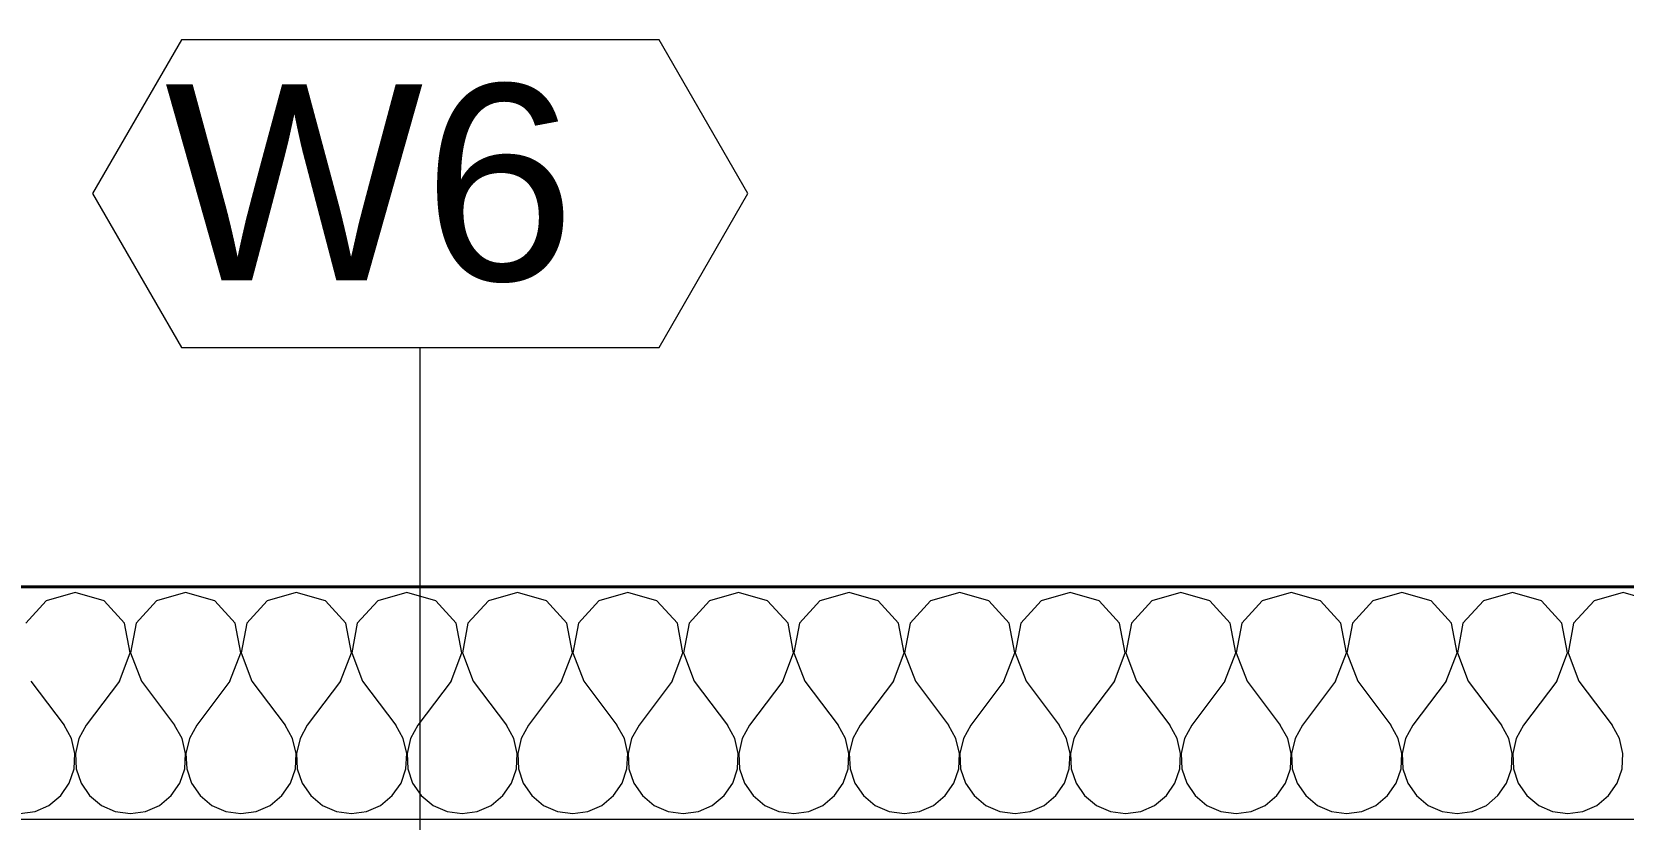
# Model space of a CAD drawing. Header units: millimetres. Extents: x -3100 to 17162, y -19566 to 10100.
# Drawn here: x 1227 to 2324, y 7600 to 8143 of the extents above; entities that cross this region are included whole.
import ezdxf

# ---------------------------------------------------------------- set-up
doc = ezdxf.new("R2010")
doc.units = ezdxf.units.MM
doc.header["$MEASUREMENT"] = 0
doc.linetypes.add('Wipeout_Contour', pattern=[1000, 0, -1000])
for name, color, linetype in [('Konstrukce - svislé nosné', 7, 'Continuous'), ('Konstrukce – Dělicí čáry vrstev', 7, 'Continuous'), ('Kóty - SP', 7, 'Continuous'), ('Výplně – Řezové', 7, 'Continuous'), ('Zóny - razítko SP', 7, 'Continuous')]:
    doc.layers.add(name, color=color, linetype=linetype)
doc.styles.add('GENEROVANÝ_STYL_1', font='Arial.ttf')
doc.dimstyles.new('GENEROVANÝ_STYL__1', dxfattribs={"dimtxt": 134.999996, "dimasz": 114, "dimexe": 0.18, "dimexo": 0.0625, "dimgap": 0, "dimtad": 1, "dimtih": 1, "dimtoh": 1, "dimdec": 0, "dimzin": 0, "dimdsep": 46, "dimtxsty": 'GENEROVANÝ_STYL_1', "dimblk": 'ARROWHEAD_2', "dimblk1": 'ARROWHEAD_2', "dimblk2": 'ARROWHEAD_2', "dimcen": 0.09, "dimse1": 1, "dimse2": 1, "dimclrd": 256, "dimclre": 256, "dimclrt": 256, "dimazin": 0, "dimtfac": 1, "dimtdec": 4, "dimtmove": 0, "dimatfit": 3, "dimfxl": 1, "dimtolj": 1, "dimtzin": 0, "dimarcsym": 0})
doc.dimstyles.new('GENEROVANÝ_STYL__2', dxfattribs={"dimtxt": 134.999996, "dimasz": 114, "dimexe": 0.18, "dimexo": 0.0625, "dimgap": 0, "dimtad": 1, "dimdec": 0, "dimzin": 0, "dimdsep": 46, "dimtxsty": 'GENEROVANÝ_STYL_1', "dimblk": 'ARROWHEAD_2', "dimblk1": 'ARROWHEAD_2', "dimblk2": 'ARROWHEAD_2', "dimcen": 0.09, "dimse1": 1, "dimse2": 1, "dimclrd": 256, "dimclre": 256, "dimclrt": 256, "dimazin": 0, "dimtfac": 1, "dimtdec": 4, "dimtmove": 0, "dimatfit": 3, "dimfxl": 1, "dimtolj": 1, "dimtzin": 0, "dimarcsym": 0})
doc.dimstyles.new('GENEROVANÝ_STYL__3', dxfattribs={"dimtxt": 134.999996, "dimasz": 114, "dimexe": 0.18, "dimexo": 0.0625, "dimgap": 0, "dimtad": 1, "dimdec": 0, "dimzin": 0, "dimdsep": 46, "dimtxsty": 'GENEROVANÝ_STYL_1', "dimblk": 'ARROWHEAD_2', "dimblk1": 'ARROWHEAD_2', "dimblk2": 'ARROWHEAD_2', "dimcen": 0.09, "dimse1": 1, "dimse2": 1, "dimclrd": 256, "dimclre": 256, "dimclrt": 256, "dimazin": 0, "dimtfac": 1, "dimtdec": 4, "dimtmove": 2, "dimatfit": 3, "dimfxl": 1, "dimtolj": 1, "dimtzin": 0, "dimarcsym": 0})

# ---------------------------------------------------------------- blocks, each defined once
blk = doc.blocks.new('*X65')
at = {"layer": 'Výplně – Řezové', "color": 53, "linetype": 'Continuous', "lineweight": 13, "true_color": 0xeccf4f}
for p, q in [((1257.1, 7756.2), (1237.1, 7750.5)), ((1277.2, 7750.5), (1257.1, 7756.2)), ((1333.3, 7756.2), (1313.3, 7750.5)), ((1353.4, 7750.5), (1333.3, 7756.2)), ((1409.5, 7756.2), (1389.5, 7750.5)), ((1429.6, 7750.5), (1409.5, 7756.2)), ((1485.7, 7756.2), (1465.7, 7750.5)), ((1505.7, 7750.5), (1485.7, 7756.2)), ((1561.9, 7756.2), (1541.9, 7750.5)), ((1581.9, 7750.5), (1561.9, 7756.2)), ((1638.1, 7756.2), (1618.1, 7750.5)), ((1658.1, 7750.5), (1638.1, 7756.2)), ((1714.3, 7756.2), (1694.3, 7750.5)), ((1734.3, 7750.5), (1714.3, 7756.2)), ((1790.5, 7756.2), (1770.4, 7750.5)), ((1810.5, 7750.5), (1790.5, 7756.2)), ((1866.7, 7756.2), (1846.6, 7750.5)), ((1886.7, 7750.5), (1866.7, 7756.2)), ((1942.9, 7756.2), (1922.8, 7750.5)), ((1962.9, 7750.5), (1942.9, 7756.2)), ((2019, 7756.2), (1999, 7750.5)), ((2039.1, 7750.5), (2019, 7756.2)), ((2095.2, 7756.2), (2075.2, 7750.5)), ((2115.3, 7750.5), (2095.2, 7756.2)), ((2171.4, 7756.2), (2151.4, 7750.5)), ((2191.5, 7750.5), (2171.4, 7756.2)), ((2247.6, 7756.2), (2227.6, 7750.5)), ((2267.6, 7750.5), (2247.6, 7756.2)), ((2323.8, 7756.2), (2303.8, 7750.5)), ((2343.8, 7750.5), (2323.8, 7756.2)), ((1237.1, 7750.5), (1223.1, 7735.1)), ((1291.2, 7735.1), (1277.2, 7750.5)), ((1313.3, 7750.5), (1299.3, 7735.1)), ((1367.4, 7735.1), (1353.4, 7750.5)), ((1389.5, 7750.5), (1375.5, 7735.1)), ((1443.6, 7735.1), (1429.6, 7750.5)), ((1465.7, 7750.5), (1451.6, 7735.1)), ((1519.8, 7735.1), (1505.7, 7750.5)), ((1541.9, 7750.5), (1527.8, 7735.1)), ((1596, 7735.1), (1581.9, 7750.5)), ((1618.1, 7750.5), (1604, 7735.1)), ((1672.2, 7735.1), (1658.1, 7750.5)), ((1694.3, 7750.5), (1680.2, 7735.1)), ((1748.4, 7735.1), (1734.3, 7750.5)), ((1770.4, 7750.5), (1756.4, 7735.1)), ((1824.5, 7735.1), (1810.5, 7750.5)), ((1846.6, 7750.5), (1832.6, 7735.1)), ((1900.7, 7735.1), (1886.7, 7750.5)), ((1922.8, 7750.5), (1908.8, 7735.1)), ((1976.9, 7735.1), (1962.9, 7750.5)), ((1999, 7750.5), (1985, 7735.1)), ((2053.1, 7735.1), (2039.1, 7750.5)), ((2075.2, 7750.5), (2061.2, 7735.1)), ((2129.3, 7735.1), (2115.3, 7750.5)), ((2151.4, 7750.5), (2137.4, 7735.1)), ((2205.5, 7735.1), (2191.5, 7750.5)), ((2227.6, 7750.5), (2213.5, 7735.1)), ((2281.7, 7735.1), (2267.6, 7750.5)), ((2303.8, 7750.5), (2289.7, 7735.1)), ((1295.1, 7714.7), (1291.2, 7735.1)), ((1299.3, 7735.1), (1295.4, 7714.7)), ((1371.3, 7714.7), (1367.4, 7735.1)), ((1375.5, 7735.1), (1371.6, 7714.7)), ((1447.5, 7714.7), (1443.6, 7735.1)), ((1451.6, 7735.1), (1447.8, 7714.7)), ((1523.7, 7714.7), (1519.8, 7735.1)), ((1527.8, 7735.1), (1524, 7714.7)), ((1599.8, 7714.7), (1596, 7735.1)), ((1604, 7735.1), (1600.2, 7714.7)), ((1676, 7714.7), (1672.2, 7735.1)), ((1680.2, 7735.1), (1676.3, 7714.7)), ((1752.2, 7714.7), (1748.4, 7735.1)), ((1756.4, 7735.1), (1752.5, 7714.7)), ((1828.4, 7714.7), (1824.5, 7735.1)), ((1832.6, 7735.1), (1828.7, 7714.7)), ((1904.6, 7714.7), (1900.7, 7735.1)), ((1908.8, 7735.1), (1904.9, 7714.7)), ((1980.8, 7714.7), (1976.9, 7735.1)), ((1985, 7735.1), (1981.1, 7714.7)), ((2057, 7714.7), (2053.1, 7735.1)), ((2061.2, 7735.1), (2057.3, 7714.7)), ((2133.2, 7714.7), (2129.3, 7735.1)), ((2137.4, 7735.1), (2133.5, 7714.7)), ((2209.4, 7714.7), (2205.5, 7735.1)), ((2213.5, 7735.1), (2209.7, 7714.7)), ((2285.6, 7714.7), (2281.7, 7735.1)), ((2289.7, 7735.1), (2285.9, 7714.7)), ((1287.6, 7695.2), (1295.1, 7714.7)), ((1295.4, 7714.7), (1302.9, 7695.2)), ((1363.8, 7695.2), (1371.3, 7714.7)), ((1371.6, 7714.7), (1379, 7695.2)), ((1440, 7695.2), (1447.5, 7714.7)), ((1447.8, 7714.7), (1455.2, 7695.2)), ((1516.2, 7695.2), (1523.7, 7714.7)), ((1524, 7714.7), (1531.4, 7695.2)), ((1592.4, 7695.2), (1599.8, 7714.7)), ((1600.2, 7714.7), (1607.6, 7695.2)), ((1668.6, 7695.2), (1676, 7714.7)), ((1676.3, 7714.7), (1683.8, 7695.2)), ((1744.8, 7695.2), (1752.2, 7714.7)), ((1752.5, 7714.7), (1760, 7695.2)), ((1821, 7695.2), (1828.4, 7714.7)), ((1828.7, 7714.7), (1836.2, 7695.2)), ((1897.1, 7695.2), (1904.6, 7714.7)), ((1904.9, 7714.7), (1912.4, 7695.2)), ((1973.3, 7695.2), (1980.8, 7714.7)), ((1981.1, 7714.7), (1988.6, 7695.2)), ((2049.5, 7695.2), (2057, 7714.7)), ((2057.3, 7714.7), (2064.8, 7695.2)), ((2125.7, 7695.2), (2133.2, 7714.7)), ((2133.5, 7714.7), (2141, 7695.2)), ((2201.9, 7695.2), (2209.4, 7714.7)), ((2209.7, 7714.7), (2217.1, 7695.2)), ((2278.1, 7695.2), (2285.6, 7714.7)), ((2285.9, 7714.7), (2293.3, 7695.2)), ((1226.7, 7695.2), (1249.5, 7664.8)), ((1287.6, 7695.2), (1264.8, 7664.8)), ((1302.9, 7695.2), (1325.7, 7664.8)), ((1363.8, 7695.2), (1341, 7664.8)), ((1379, 7695.2), (1401.9, 7664.8)), ((1440, 7695.2), (1417.1, 7664.8)), ((1455.2, 7695.2), (1478.1, 7664.8)), ((1516.2, 7695.2), (1493.3, 7664.8)), ((1531.4, 7695.2), (1554.3, 7664.8)), ((1592.4, 7695.2), (1569.5, 7664.8)), ((1607.6, 7695.2), (1630.5, 7664.8)), ((1668.6, 7695.2), (1645.7, 7664.8)), ((1683.8, 7695.2), (1706.7, 7664.8)), ((1744.8, 7695.2), (1721.9, 7664.8)), ((1760, 7695.2), (1782.9, 7664.8)), ((1821, 7695.2), (1798.1, 7664.8)), ((1836.2, 7695.2), (1859, 7664.8)), ((1897.1, 7695.2), (1874.3, 7664.8)), ((1912.4, 7695.2), (1935.2, 7664.8)), ((1973.3, 7695.2), (1950.5, 7664.8)), ((1988.6, 7695.2), (2011.4, 7664.8)), ((2049.5, 7695.2), (2026.7, 7664.8)), ((2064.8, 7695.2), (2087.6, 7664.8)), ((2125.7, 7695.2), (2102.9, 7664.8)), ((2141, 7695.2), (2163.8, 7664.8)), ((2201.9, 7695.2), (2179, 7664.8)), ((2217.1, 7695.2), (2240, 7664.8)), ((2278.1, 7695.2), (2255.2, 7664.8)), ((2293.3, 7695.2), (2316.2, 7664.8)), ((1254.6, 7655.6), (1249.5, 7664.8)), ((1257, 7645.3), (1254.6, 7655.6)), ((1259.7, 7655.6), (1257.3, 7645.3)), ((1264.8, 7664.8), (1259.7, 7655.6)), ((1330.8, 7655.6), (1325.7, 7664.8)), ((1333.2, 7645.3), (1330.8, 7655.6)), ((1335.9, 7655.6), (1333.5, 7645.3)), ((1341, 7664.8), (1335.9, 7655.6)), ((1407, 7655.6), (1401.9, 7664.8)), ((1409.4, 7645.3), (1407, 7655.6)), ((1412.1, 7655.6), (1409.7, 7645.3)), ((1417.1, 7664.8), (1412.1, 7655.6)), ((1483.2, 7655.6), (1478.1, 7664.8)), ((1485.6, 7645.3), (1483.2, 7655.6)), ((1488.2, 7655.6), (1485.9, 7645.3)), ((1493.3, 7664.8), (1488.2, 7655.6)), ((1559.4, 7655.6), (1554.3, 7664.8)), ((1561.8, 7645.3), (1559.4, 7655.6)), ((1564.4, 7655.6), (1562.1, 7645.3)), ((1569.5, 7664.8), (1564.4, 7655.6)), ((1635.6, 7655.6), (1630.5, 7664.8)), ((1637.9, 7645.3), (1635.6, 7655.6)), ((1640.6, 7655.6), (1638.2, 7645.3)), ((1645.7, 7664.8), (1640.6, 7655.6)), ((1711.8, 7655.6), (1706.7, 7664.8)), ((1714.1, 7645.3), (1711.8, 7655.6)), ((1716.8, 7655.6), (1714.4, 7645.3)), ((1721.9, 7664.8), (1716.8, 7655.6)), ((1787.9, 7655.6), (1782.9, 7664.8)), ((1790.3, 7645.3), (1787.9, 7655.6)), ((1793, 7655.6), (1790.6, 7645.3)), ((1798.1, 7664.8), (1793, 7655.6)), ((1864.1, 7655.6), (1859, 7664.8)), ((1866.5, 7645.3), (1864.1, 7655.6)), ((1869.2, 7655.6), (1866.8, 7645.3)), ((1874.3, 7664.8), (1869.2, 7655.6)), ((1940.3, 7655.6), (1935.2, 7664.8)), ((1942.7, 7645.3), (1940.3, 7655.6)), ((1945.4, 7655.6), (1943, 7645.3)), ((1950.5, 7664.8), (1945.4, 7655.6)), ((2016.5, 7655.6), (2011.4, 7664.8)), ((2018.9, 7645.3), (2016.5, 7655.6)), ((2021.6, 7655.6), (2019.2, 7645.3)), ((2026.7, 7664.8), (2021.6, 7655.6)), ((2092.7, 7655.6), (2087.6, 7664.8)), ((2095.1, 7645.3), (2092.7, 7655.6)), ((2097.8, 7655.6), (2095.4, 7645.3)), ((2102.9, 7664.8), (2097.8, 7655.6)), ((2168.9, 7655.6), (2163.8, 7664.8)), ((2171.3, 7645.3), (2168.9, 7655.6)), ((2174, 7655.6), (2171.6, 7645.3)), ((2179, 7664.8), (2174, 7655.6)), ((2245.1, 7655.6), (2240, 7664.8)), ((2247.5, 7645.3), (2245.1, 7655.6)), ((2250.2, 7655.6), (2247.8, 7645.3)), ((2255.2, 7664.8), (2250.2, 7655.6)), ((2321.3, 7655.6), (2316.2, 7664.8)), ((2323.7, 7645.3), (2321.3, 7655.6)), ((1256.5, 7634.8), (1257, 7645.3)), ((1257.3, 7645.3), (1257.8, 7634.8)), ((1332.7, 7634.8), (1333.2, 7645.3)), ((1333.5, 7645.3), (1334, 7634.8)), ((1408.9, 7634.8), (1409.4, 7645.3)), ((1409.7, 7645.3), (1410.2, 7634.8)), ((1485.1, 7634.8), (1485.6, 7645.3)), ((1485.9, 7645.3), (1486.4, 7634.8)), ((1561.2, 7634.8), (1561.8, 7645.3)), ((1562.1, 7645.3), (1562.6, 7634.8)), ((1637.4, 7634.8), (1637.9, 7645.3)), ((1638.2, 7645.3), (1638.8, 7634.8)), ((1713.6, 7634.8), (1714.1, 7645.3)), ((1714.4, 7645.3), (1714.9, 7634.8)), ((1789.8, 7634.8), (1790.3, 7645.3)), ((1790.6, 7645.3), (1791.1, 7634.8)), ((1866, 7634.8), (1866.5, 7645.3)), ((1866.8, 7645.3), (1867.3, 7634.8)), ((1942.2, 7634.8), (1942.7, 7645.3)), ((1943, 7645.3), (1943.5, 7634.8)), ((2018.4, 7634.8), (2018.9, 7645.3)), ((2019.2, 7645.3), (2019.7, 7634.8)), ((2094.6, 7634.8), (2095.1, 7645.3)), ((2095.4, 7645.3), (2095.9, 7634.8)), ((2170.8, 7634.8), (2171.3, 7645.3)), ((2171.6, 7645.3), (2172.1, 7634.8)), ((2247, 7634.8), (2247.5, 7645.3)), ((2247.8, 7645.3), (2248.3, 7634.8)), ((2323.1, 7634.8), (2323.7, 7645.3)), ((1253.1, 7624.9), (1256.5, 7634.8)), ((1257.8, 7634.8), (1261.2, 7624.9)), ((1329.3, 7624.9), (1332.7, 7634.8)), ((1334, 7634.8), (1337.4, 7624.9)), ((1405.5, 7624.9), (1408.9, 7634.8)), ((1410.2, 7634.8), (1413.5, 7624.9)), ((1481.7, 7624.9), (1485.1, 7634.8)), ((1486.4, 7634.8), (1489.7, 7624.9)), ((1557.9, 7624.9), (1561.2, 7634.8)), ((1562.6, 7634.8), (1565.9, 7624.9)), ((1634.1, 7624.9), (1637.4, 7634.8)), ((1638.8, 7634.8), (1642.1, 7624.9)), ((1710.3, 7624.9), (1713.6, 7634.8)), ((1714.9, 7634.8), (1718.3, 7624.9)), ((1786.5, 7624.9), (1789.8, 7634.8)), ((1791.1, 7634.8), (1794.5, 7624.9)), ((1862.6, 7624.9), (1866, 7634.8)), ((1867.3, 7634.8), (1870.7, 7624.9)), ((1938.8, 7624.9), (1942.2, 7634.8)), ((1943.5, 7634.8), (1946.9, 7624.9)), ((2015, 7624.9), (2018.4, 7634.8)), ((2019.7, 7634.8), (2023.1, 7624.9)), ((2091.2, 7624.9), (2094.6, 7634.8)), ((2095.9, 7634.8), (2099.3, 7624.9)), ((2167.4, 7624.9), (2170.8, 7634.8)), ((2172.1, 7634.8), (2175.5, 7624.9)), ((2243.6, 7624.9), (2247, 7634.8)), ((2248.3, 7634.8), (2251.6, 7624.9)), ((2319.8, 7624.9), (2323.1, 7634.8)), ((1247.2, 7616.2), (1253.1, 7624.9)), ((1261.2, 7624.9), (1267.1, 7616.2)), ((1323.4, 7616.2), (1329.3, 7624.9)), ((1337.4, 7624.9), (1343.3, 7616.2)), ((1399.5, 7616.2), (1405.5, 7624.9)), ((1413.5, 7624.9), (1419.5, 7616.2)), ((1475.7, 7616.2), (1481.7, 7624.9)), ((1489.7, 7624.9), (1495.7, 7616.2)), ((1551.9, 7616.2), (1557.9, 7624.9)), ((1565.9, 7624.9), (1571.9, 7616.2)), ((1628.1, 7616.2), (1634.1, 7624.9)), ((1642.1, 7624.9), (1648.1, 7616.2)), ((1704.3, 7616.2), (1710.3, 7624.9)), ((1718.3, 7624.9), (1724.3, 7616.2)), ((1780.5, 7616.2), (1786.5, 7624.9)), ((1794.5, 7624.9), (1800.5, 7616.2)), ((1856.7, 7616.2), (1862.6, 7624.9)), ((1870.7, 7624.9), (1876.6, 7616.2)), ((1932.9, 7616.2), (1938.8, 7624.9)), ((1946.9, 7624.9), (1952.8, 7616.2)), ((2009.1, 7616.2), (2015, 7624.9)), ((2023.1, 7624.9), (2029, 7616.2)), ((2085.3, 7616.2), (2091.2, 7624.9)), ((2099.3, 7624.9), (2105.2, 7616.2)), ((2161.5, 7616.2), (2167.4, 7624.9)), ((2175.5, 7624.9), (2181.4, 7616.2)), ((2237.6, 7616.2), (2243.6, 7624.9)), ((2251.6, 7624.9), (2257.6, 7616.2)), ((2313.8, 7616.2), (2319.8, 7624.9)), ((1239.1, 7609.5), (1247.2, 7616.2)), ((1267.1, 7616.2), (1275.2, 7609.5)), ((1315.3, 7609.5), (1323.4, 7616.2)), ((1343.3, 7616.2), (1351.4, 7609.5)), ((1391.5, 7609.5), (1399.5, 7616.2)), ((1419.5, 7616.2), (1427.6, 7609.5)), ((1467.6, 7609.5), (1475.7, 7616.2)), ((1495.7, 7616.2), (1503.8, 7609.5)), ((1543.8, 7609.5), (1551.9, 7616.2)), ((1571.9, 7616.2), (1580, 7609.5)), ((1620, 7609.5), (1628.1, 7616.2)), ((1648.1, 7616.2), (1656.2, 7609.5)), ((1696.2, 7609.5), (1704.3, 7616.2)), ((1724.3, 7616.2), (1732.4, 7609.5)), ((1772.4, 7609.5), (1780.5, 7616.2)), ((1800.5, 7616.2), (1808.5, 7609.5)), ((1848.6, 7609.5), (1856.7, 7616.2)), ((1876.6, 7616.2), (1884.7, 7609.5)), ((1924.8, 7609.5), (1932.9, 7616.2)), ((1952.8, 7616.2), (1960.9, 7609.5)), ((2001, 7609.5), (2009.1, 7616.2)), ((2029, 7616.2), (2037.1, 7609.5)), ((2077.2, 7609.5), (2085.3, 7616.2)), ((2105.2, 7616.2), (2113.3, 7609.5)), ((2153.4, 7609.5), (2161.5, 7616.2)), ((2181.4, 7616.2), (2189.5, 7609.5)), ((2229.6, 7609.5), (2237.6, 7616.2)), ((2257.6, 7616.2), (2265.7, 7609.5)), ((2305.7, 7609.5), (2313.8, 7616.2)), ((1219, 7603.8), (1229.5, 7605.3)), ((1229.5, 7605.3), (1239.1, 7609.5)), ((1275.2, 7609.5), (1284.8, 7605.3)), ((1284.8, 7605.3), (1295.2, 7603.8)), ((1295.2, 7603.8), (1305.6, 7605.3)), ((1305.6, 7605.3), (1315.3, 7609.5)), ((1351.4, 7609.5), (1361, 7605.3)), ((1361, 7605.3), (1371.4, 7603.8)), ((1371.4, 7603.8), (1381.8, 7605.3)), ((1381.8, 7605.3), (1391.5, 7609.5)), ((1427.6, 7609.5), (1437.2, 7605.3)), ((1437.2, 7605.3), (1447.6, 7603.8)), ((1447.6, 7603.8), (1458, 7605.3)), ((1458, 7605.3), (1467.6, 7609.5)), ((1503.8, 7609.5), (1513.4, 7605.3)), ((1513.4, 7605.3), (1523.8, 7603.8)), ((1523.8, 7603.8), (1534.2, 7605.3)), ((1534.2, 7605.3), (1543.8, 7609.5)), ((1580, 7609.5), (1589.6, 7605.3)), ((1589.6, 7605.3), (1600, 7603.8)), ((1600, 7603.8), (1610.4, 7605.3)), ((1610.4, 7605.3), (1620, 7609.5)), ((1656.2, 7609.5), (1665.8, 7605.3)), ((1665.8, 7605.3), (1676.2, 7603.8)), ((1676.2, 7603.8), (1686.6, 7605.3)), ((1686.6, 7605.3), (1696.2, 7609.5)), ((1732.4, 7609.5), (1742, 7605.3)), ((1742, 7605.3), (1752.4, 7603.8)), ((1752.4, 7603.8), (1762.8, 7605.3)), ((1762.8, 7605.3), (1772.4, 7609.5)), ((1808.5, 7609.5), (1818.2, 7605.3)), ((1818.2, 7605.3), (1828.6, 7603.8)), ((1828.6, 7603.8), (1839, 7605.3)), ((1839, 7605.3), (1848.6, 7609.5)), ((1884.7, 7609.5), (1894.4, 7605.3)), ((1894.4, 7605.3), (1904.8, 7603.8)), ((1904.8, 7603.8), (1915.2, 7605.3)), ((1915.2, 7605.3), (1924.8, 7609.5)), ((1960.9, 7609.5), (1970.5, 7605.3)), ((1970.5, 7605.3), (1981, 7603.8)), ((1981, 7603.8), (1991.4, 7605.3)), ((1991.4, 7605.3), (2001, 7609.5)), ((2037.1, 7609.5), (2046.7, 7605.3)), ((2046.7, 7605.3), (2057.1, 7603.8)), ((2057.1, 7603.8), (2067.6, 7605.3)), ((2067.6, 7605.3), (2077.2, 7609.5)), ((2113.3, 7609.5), (2122.9, 7605.3)), ((2122.9, 7605.3), (2133.3, 7603.8)), ((2133.3, 7603.8), (2143.7, 7605.3)), ((2143.7, 7605.3), (2153.4, 7609.5)), ((2189.5, 7609.5), (2199.1, 7605.3)), ((2199.1, 7605.3), (2209.5, 7603.8)), ((2209.5, 7603.8), (2219.9, 7605.3)), ((2219.9, 7605.3), (2229.6, 7609.5)), ((2265.7, 7609.5), (2275.3, 7605.3)), ((2275.3, 7605.3), (2285.7, 7603.8)), ((2285.7, 7603.8), (2296.1, 7605.3)), ((2296.1, 7605.3), (2305.7, 7609.5))]:
    blk.add_line(p, q, dxfattribs=at)
blk = doc.blocks.new('Zeď_3', base_point=(0, 7400))
at = {"color": 254, "linetype": 'Wipeout_Contour', "lineweight": 0, "ltscale": 32122.916868}
blk.add_wipeout([(-200, 7760), (-200, 7600), (3350, 7600), (3350, 7760)], dxfattribs=at).dxf.layer = 'Výplně – Řezové'
at = {"layer": 'Konstrukce - svislé nosné', "color": 7, "linetype": 'Continuous', "lineweight": 40, "flags": 128}
blk.add_lwpolyline([(3350, 7760), (-360, 7760)], dxfattribs=at)
at = {"layer": 'Konstrukce – Dělicí čáry vrstev', "color": 7, "linetype": 'Continuous', "lineweight": 13}
blk.add_line((-200, 7600), (3350, 7600), dxfattribs=at)
at = {"layer": 'Konstrukce - svislé nosné', "color": 7, "lineweight": 40}
blk.add_blockref('*X65', (0, 0), dxfattribs=at)
blk = doc.blocks.new('*D326')
at = {"layer": 'Kóty - SP', "color": 146, "linetype": 'Continuous', "lineweight": 13, "true_color": 0x1a4f6e}
for p, q in [((-360, 9058), (-360, 9283)), ((3350, 9058), (3350, 9283)), ((-316.7, 9245.5), (-403.3, 9095.5)), ((3393.3, 9245.5), (3306.7, 9095.5)), ((-433.4, 9170.5), (-360, 9170.5)), ((-360, 9170.5), (3350, 9170.5))]:
    blk.add_line(p, q, dxfattribs=at)
at = {"layer": 'Kóty - SP', "color": 146, "lineweight": 13, "true_color": 0x1a4f6e, "insert": (1263.3, 9197.5), "char_height": 135, "attachment_point": 7, "style": 'GENEROVANÝ_STYL_1'}
blk.add_mtext('\\A1;{\\pql;\\fArial|b0|i0|c0|p0;\\W1.000000;3\xa0710}', dxfattribs=at)
blk = doc.blocks.new('ARROWHEAD_2')
at = {"color": 0, "linetype": 'Continuous', "lineweight": 0}
for p, q in [((-0.3781, -0.655), (0.3781, 0.655)), ((0, 0), (-1, 0))]:
    blk.add_line(p, q, dxfattribs=at)
blk = doc.blocks.new('*D334')
at = {"layer": 'Kóty - SP', "color": 146, "linetype": 'Continuous', "lineweight": 13, "true_color": 0x1a4f6e}
for p, q in [((-360, 9558), (-360, 9783)), ((14460, 9558), (14460, 9783)), ((-316.7, 9745.5), (-403.3, 9595.5)), ((14416.7, 9595.5), (14503.3, 9745.5)), ((-433.4, 9670.5), (-360, 9670.5)), ((-360, 9670.5), (14460, 9670.5)), ((14460, 9670.5), (14533.3, 9670.5))]:
    blk.add_line(p, q, dxfattribs=at)
at = {"layer": 'Kóty - SP', "color": 146, "lineweight": 13, "true_color": 0x1a4f6e, "insert": (6766.9, 9697.5), "char_height": 135, "attachment_point": 7, "style": 'GENEROVANÝ_STYL_1'}
blk.add_mtext('\\A1;{\\pql;\\fArial|b0|i0|c0|p0;\\W1.000000;14\xa0820}', dxfattribs=at)
blk = doc.blocks.new('*D346')
at = {"layer": 'Kóty - SP', "color": 146, "linetype": 'Continuous', "lineweight": 13, "true_color": 0x1a4f6e}
for p, q in [((-2670.5, 7760), (-2670.5, 7833.3)), ((-2595.5, 7716.7), (-2745.5, 7803.3)), ((-2558, 7760), (-2783, 7760)), ((-2670.5, -9460), (-2670.5, 7760)), ((-2745.5, -9416.7), (-2595.5, -9503.3)), ((-2558, -9460), (-2783, -9460)), ((-2670.5, -9533.3), (-2670.5, -9460))]:
    blk.add_line(p, q, dxfattribs=at)
at = {"layer": 'Kóty - SP', "color": 146, "lineweight": 13, "true_color": 0x1a4f6e, "insert": (-2697.5, -1133.1), "char_height": 135, "attachment_point": 7, "rotation": 90, "style": 'GENEROVANÝ_STYL_1'}
blk.add_mtext('\\A1;{\\pql;\\fArial|b0|i0|c0|p0;\\W1.000000;17\xa0220}', dxfattribs=at)
blk = doc.blocks.new('*D427')
at = {"layer": 'Kóty - SP', "color": 146, "linetype": 'Continuous', "lineweight": 13, "true_color": 0x1a4f6e}
for p, q in [((656.7, 7760), (656.7, 7833.3)), ((731.7, 7716.7), (581.7, 7803.3)), ((769.2, 7760), (544.2, 7760)), ((656.7, 7400), (656.7, 7760)), ((581.7, 7443.3), (731.7, 7356.7)), ((769.2, 7400), (544.2, 7400))]:
    blk.add_line(p, q, dxfattribs=at)
at = {"layer": 'Kóty - SP', "color": 146, "lineweight": 13, "true_color": 0x1a4f6e, "insert": (629.7, 7804.9), "char_height": 135, "attachment_point": 7, "rotation": 90, "style": 'GENEROVANÝ_STYL_1'}
blk.add_mtext('\\A1;{\\pql;\\fArial|b0|i0|c0|p0;\\W1.000000;360}', dxfattribs=at)
blk = doc.blocks.new('Popiska_4', base_point=(1495, 7400))
at = {"layer": 'Zóny - razítko SP', "color": 146, "linetype": 'Continuous', "lineweight": 13, "true_color": 0x1a4f6e}
blk.add_line((1495, 7400), (1495, 7925), dxfattribs=at)
at = {"layer": 'Zóny - razítko SP', "color": 146, "linetype": 'Continuous', "lineweight": 13, "true_color": 0x1a4f6e, "flags": 128}
blk.add_lwpolyline([(1269.2, 8031.1), (1330.4, 7925), (1659.6, 7925), (1720.8, 8031.1), (1659.6, 8137.1), (1330.4, 8137.1)], close=True, dxfattribs=at)
at = {"layer": 'Zóny - razítko SP', "color": 146, "lineweight": 13, "true_color": 0x1a4f6e, "insert": (1495, 8106.3), "char_height": 135, "attachment_point": 2, "style": 'GENEROVANÝ_STYL_1'}
blk.add_mtext('\\A1;{\\pqc;\\pt0,4000;\\fArial|b0|i0|c0|p0;\\W1.000000;W6\\fArial|b0|i0|c0|p0;\\W1.000000;\\A1{\\H.66x;\\S^  ;}\\fArial|b0|i0|c0|p0;\\W1.000000;\\fArial|b0|i0|c0|p0;\\W1.000000;\\A1{\\H.66x;\\S^  ;}\\fArial|b0|i0|c0|p0;\\W1.000000; \\fArial|b0|i0|c0|p0;\\W1.000000;\\fArial|b0|i0|c0|p0;\\W1.000000;\\fArial|b0|i0|c0|p0;\\W1.000000;\\fArial|b0|i0|c0|p0;\\W1.000000;\\fArial|b0|i0|c0|p0;\\W1.000000;\\fArial|b0|i0|c0|p0;\\W1.000000;\\fArial|b0|i0|c0|p0;\\W1.000000;\\fArial|b0|i0|c0|p0;\\W1.000000;\\fArial|b0|i0|c0|p0;\\W1.000000;\\fArial|b0|i0|c0|p0;\\W1.000000;\\fArial|b0|i0|c0|p0;\\W1.000000;\\fArial|b0|i0|c0|p0;\\W1.000000;\\fArial|b0|i0|c0|p0;\\W1.000000;\\fArial|b0|i0|c0|p0;\\W1.000000;\\fArial|b0|i0|c0|p0;\\W1.000000;\\fArial|b0|i0|c0|p0;\\W1.000000;\\fArial|b0|i0|c0|p0;\\W1.000000;\\fArial|b0|i0|c0|p0;\\W1.000000;\\fArial|b0|i0|c0|p0;\\W1.000000;\\fArial|b0|i0|c0|p0;\\W1.000000;\\fArial|b0|i0|c0|p0;\\W1.000000;\\fArial|b0|i0|c0|p0;\\W1.000000;\\fArial|b0|i0|c0|p0;\\W1.000000;\\fArial|b0|i0|c0|p0;\\W1.000000;\\fArial|b0|i0|c0|p0;\\W1.000000;\\fArial|b0|i0|c0|p0;\\W1.000000;\\fArial|b0|i0|c0|p0;\\W1.000000;\\fArial|b0|i0|c0|p0;\\W1.000000;\\fArial|b0|i0|c0|p0;\\W1.000000;\\fArial|b0|i0|c0|p0;\\W1.000000;\\fArial|b0|i0|c0|p0;\\W1.000000;\\fArial|b0|i0|c0|p0;\\W1.000000;\\fArial|b0|i0|c0|p0;\\W1.000000;\\fArial|b0|i0|c0|p0;\\W1.000000;\\fArial|b0|i0|c0|p0;\\W1.000000;\\fArial|b0|i0|c0|p0;\\W1.000000;\\fArial|b0|i0|c0|p0;\\W1.000000;\\fArial|b0|i0|c0|p0;\\W1.000000;\\fArial|b0|i0|c0|p0;\\W1.000000;\\fArial|b0|i0|c0|p0;\\W1.000000;\\fArial|b0|i0|c0|p0;\\W1.000000;\\fArial|b0|i0|c0|p0;\\W1.000000;\\fArial|b0|i0|c0|p0;\\W1.000000;}', dxfattribs=at)

msp = doc.modelspace()

# ---------------------------------------------------------------- block references
at = {"layer": 'Konstrukce - svislé nosné', "color": 7, "lineweight": 40}
msp.add_blockref('Zeď_3', (0, 7400), dxfattribs=at)

# ---------------------------------------------------------------- next in the draw order: block references
at = {"layer": 'Zóny - razítko SP', "color": 7, "linetype": 'Continuous', "lineweight": 13}
msp.add_blockref('Popiska_4', (1495, 7400), dxfattribs=at)

# ---------------------------------------------------------------- next in the draw order: dimensions: what is measured, and where the dimension line sits
at = {"layer": 'Kóty - SP', "color": 146, "linetype": 'Continuous', "lineweight": 13, "true_color": 0x1a4f6e}
for base, p2, picture, middle in [((14460, 9670.5), (14460, 7760), '*D334', (7058.3, 9765)), ((3350, 9170.5), (3350, 7760), '*D326', (1501.8, 9265))]:
    dim = msp.add_linear_dim(base=base, p1=(-360, 7760), p2=p2, dimstyle='GENEROVANÝ_STYL__1', dxfattribs=at)
    dim.commit()
    dim.dimension.update_dxf_attribs({"geometry": picture, "text_midpoint": middle, "dimtype": 160})
for base, p1, p2, dimstyle, picture, middle in [((656.7, 7760), (7050, 7400), (7050, 7760), 'GENEROVANÝ_STYL__3', '*D427', (562.2, 7963.8)), ((-2670.5, 7760), (11640, -9460), (-360, 7760), 'GENEROVANÝ_STYL__2', '*D346', (-2765, -841.7))]:
    dim = msp.add_linear_dim(base=base, p1=p1, p2=p2, angle=90, dimstyle=dimstyle, dxfattribs=at)
    dim.commit()
    dim.dimension.update_dxf_attribs({"geometry": picture, "text_midpoint": middle, "dimtype": 160, "text_rotation": 90})

doc.saveas('drawing.dxf')
